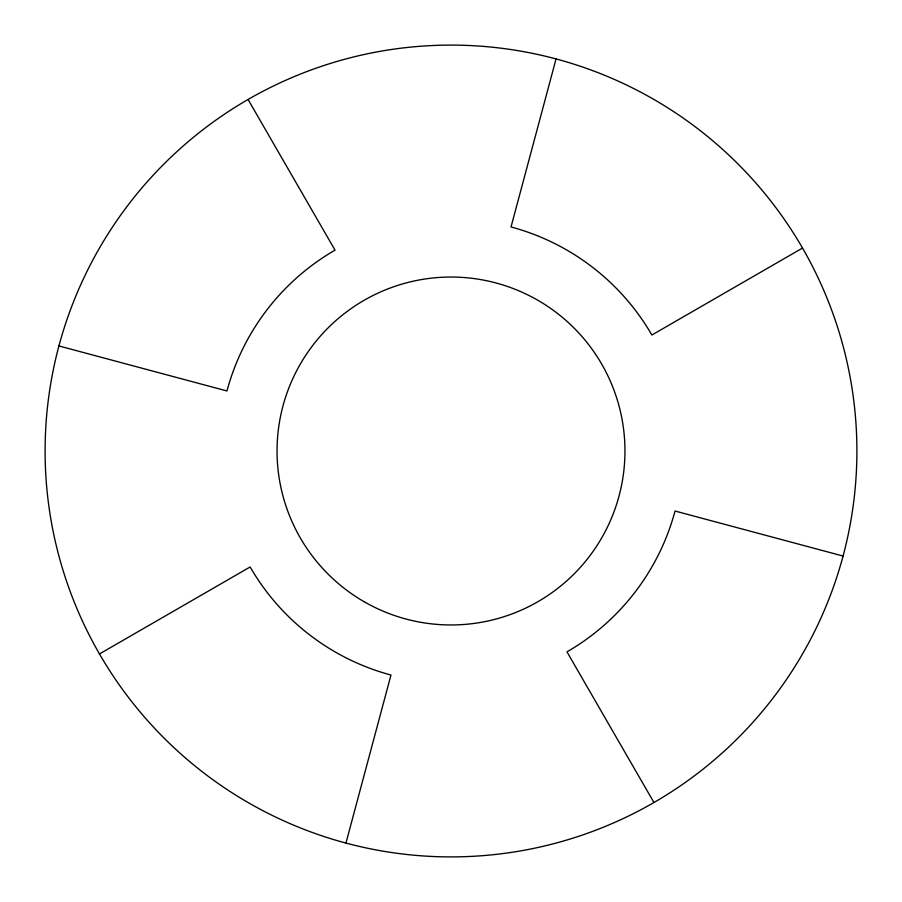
<?xml version="1.0" encoding="UTF-8"?>
<svg xmlns="http://www.w3.org/2000/svg" width="902" height="902" viewBox="0 0 902 902"><rect width="100%" height="100%" fill="white"/><g stroke="black" fill="none" stroke-linecap="round" stroke-linejoin="round"><path stroke-width="1.35" d="M345.951 843.066L390.972 675.034A231.938 231.938 0 0 1 250.136 566.975L99.479 653.95M556.049 58.934L511.028 226.966A231.938 231.938 0 0 1 651.864 335.025L802.521 248.05M58.934 345.951L226.966 390.972A231.938 231.938 0 0 1 335.025 250.136L248.05 99.479A405.9 405.9 0 0 0 248.05 802.521A405.9 405.9 0 0 0 856.9 451A405.9 405.9 0 0 0 248.05 99.479M843.066 556.049L675.034 511.028A231.938 231.938 0 0 1 566.975 651.864L653.95 802.521M364.025 601.657A173.962 173.962 0 0 0 624.962 451A173.962 173.962 0 0 0 364.025 300.343A173.962 173.962 0 0 0 364.025 601.657"/></g></svg>
